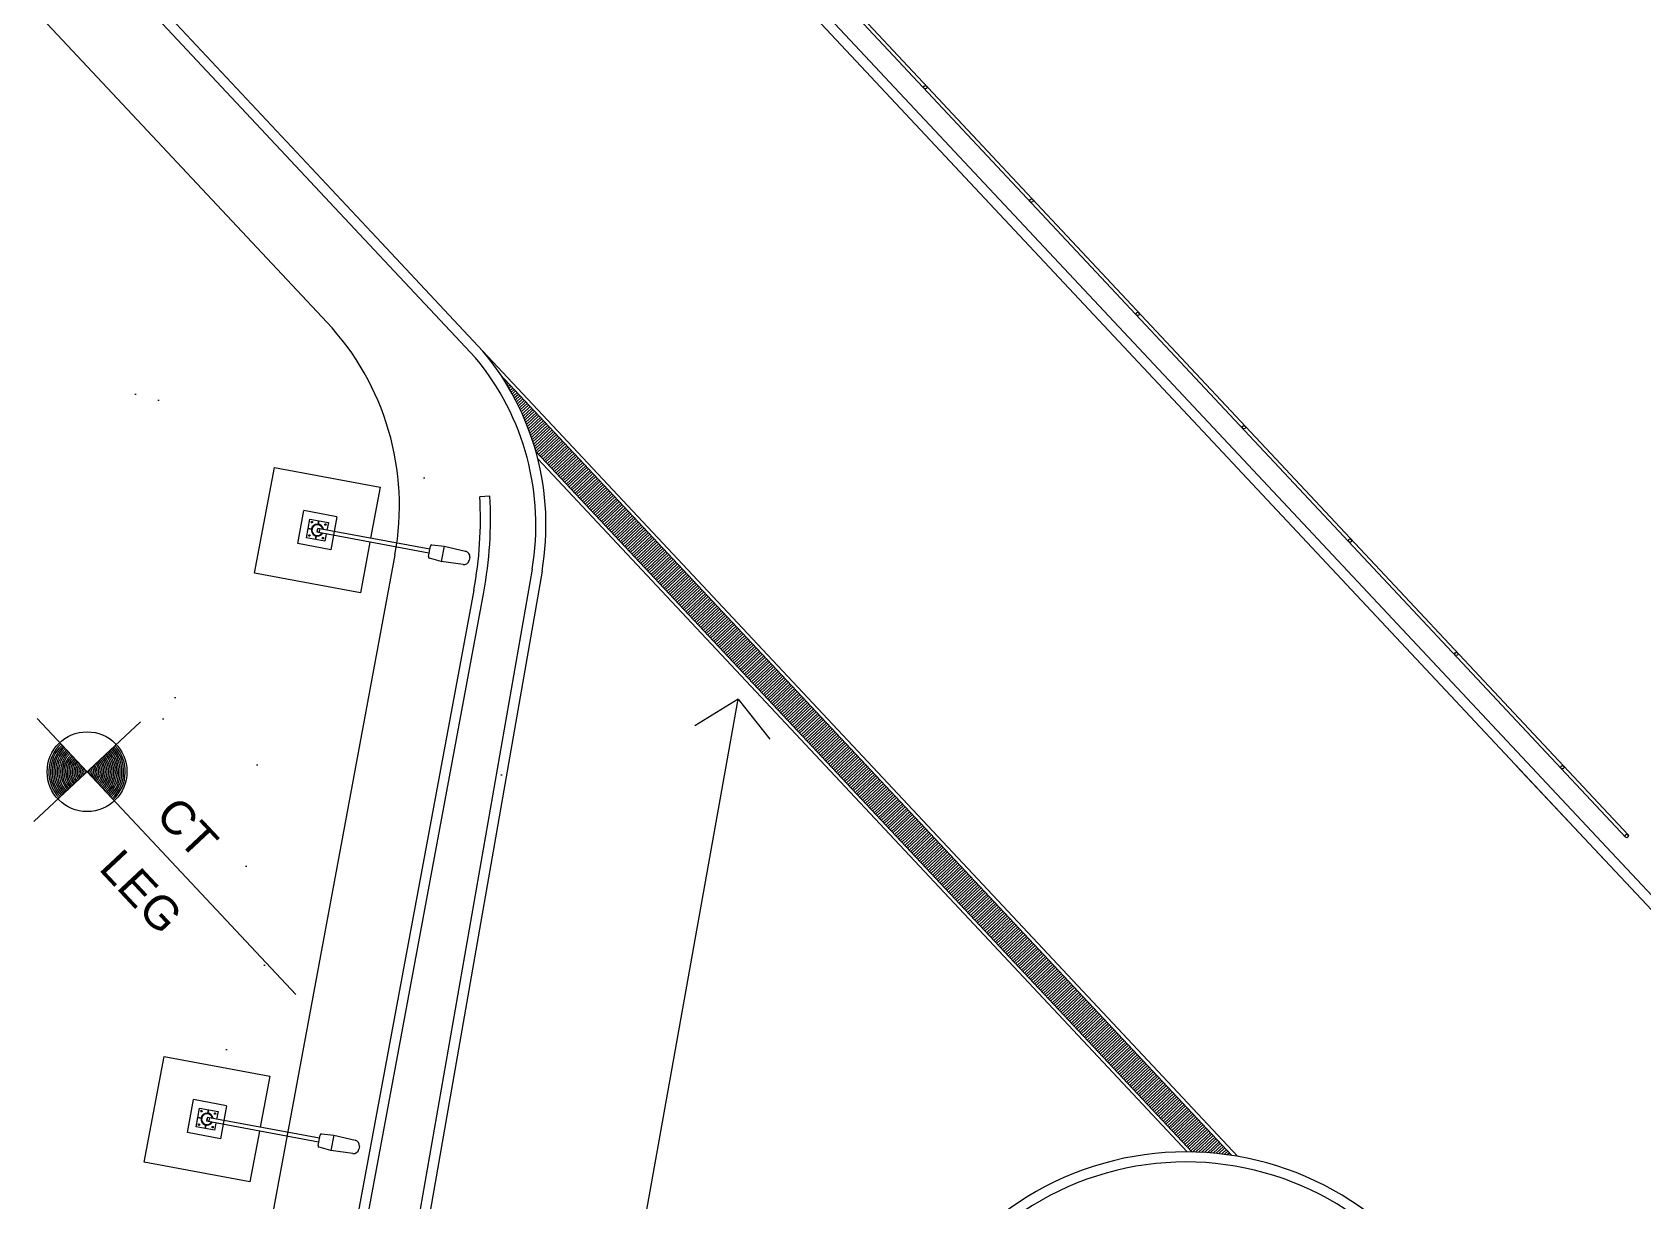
# Model space of a CAD drawing. Header units: metres. Extents: x 399 to 2240, y -1398 to 399.
# Drawn here: x 2008.3 to 2032.25, y -1116.47 to -1099.09 of the extents above; entities that cross this region are included whole.
import ezdxf

# ---------------------------------------------------------------- set-up
doc = ezdxf.new("R2010")
doc.units = ezdxf.units.M
doc.header["$MEASUREMENT"] = 0
doc.layers.add('ARQUITETURA', color=253, linetype='CONTINUOUS')
doc.styles.add('T20', font='arial.ttf', dxfattribs={"width": 1.1, "height": 0.1})

msp = doc.modelspace()

# ---------------------------------------------------------------- hatches: boundary and pattern name
at = {"layer": 'ARQUITETURA'}
h = msp.add_hatch(dxfattribs=at)
h.set_pattern_fill('AR-SAND', color=116, scale=3, angle=-46.87704, style=0)
h.set_pattern_definition([(350.623, (1466.5355, -762.2295), (4.08992, 4.08927), [0, -4.56, 0, -5.1, 0, -4.875]), (320.623, (1466.5355, -762.2295), (9.80883, 1.91215), [0, -2.46, 0, -4.11, 0, -1.575]), (280.623, (1464.013, -759.536), (6.39856, -6.807323), [0, -1.5, 0, -5.4, 0, -7.05]), (270.623, (1464.013, -759.536), (8.08648, -4.78256), [0, -0.75, 0, -3.54, 0, -4.05])])
edge = h.paths.add_edge_path()
edge.add_line((1975.60633, -1066.67387), (1974.63716, -1065.63903))
edge.add_line((1974.63716, -1065.63903), (1982.06412, -1058.68343))
edge.add_line((1982.06412, -1058.68343), (1966.68757, -1042.26489))
edge.add_line((1966.68757, -1042.26489), (1959.10218, -1049.36887))
edge.add_line((1959.10218, -1049.36887), (1960.26444, -1050.60989))
edge.add_line((1960.26444, -1050.60989), (1933.85666, -1075.3417))
edge.add_line((1933.85666, -1075.3417), (1952.76175, -1095.5279))
edge.add_line((1952.76175, -1095.5279), (1956.41119, -1092.11007))
edge.add_line((1956.41119, -1092.11007), (1958.22264, -1094.04427))
edge.add_line((1958.22264, -1094.04427), (1954.5732, -1097.4621))
edge.add_line((1954.5732, -1097.4621), (1972.83299, -1116.95927))
edge.add_arc((1973.24659, -1274.84873), 157.89, 75.3039851, 90.1500894, ccw=False)
edge.add_line((2013.30181, -1122.12404), (2015.59659, -1109.84912))
edge.add_arc((2010.77896, -1108.95446), 4.9, -10.520336, 43.123159)
edge.add_line((2014.3554, -1105.60497), (2002.80154, -1093.26825))
edge.add_line((2002.80154, -1093.26825), (2001.34036, -1094.63669))
edge.add_line((2001.34036, -1094.63669), (1975.36439, -1066.90045))
edge.add_line((1975.36439, -1066.90045), (1975.60633, -1066.67387))
h.paths.add_polyline_path([(2013.16884, -1120.81125), (2011.93985, -1120.58303), (2014.19267, -1107.69193), (2015.48977, -1107.65064)])

# ---------------------------------------------------------------- linework, layer by layer
for p, q in [((2031.99511, -1111.06024), (1964.71794, -1039.2239)), ((2032.0316, -1111.02606), (1964.75652, -1039.19227)), ((2008.97307, -1086.93409, 0), (2031.78679, -1111.28964, 0)), ((2008.86359, -1087.03663, 0), (2031.67732, -1111.39218, 0)), ((2003.64553, -1091.92479, 0), (2013.38434, -1102.3218, 0)), ((2003.75439, -1091.82161, 0), (2013.49381, -1102.21926, 0)), ((2004.54425, -1094.71275, 0), (2012.67943, -1103.39773, 0)), ((2013.49381, -1102.21926), (2015.00242, -1103.82983)), ((2013.38434, -1102.3218, 0), (2014.89296, -1103.93236, 0)), ((2015.00242, -1103.82983, 0), (2026.22249, -1115.80819, 0)), ((2015.25476, -1104.17236, 0), (2026.14162, -1115.79498, 0)), ((2015.26865, -1104.19304), (2015.27157, -1104.1903)), ((2015.28641, -1104.2199), (2015.29327, -1104.21347)), ((2015.30398, -1104.24695), (2015.31498, -1104.23664)), ((2015.32135, -1104.27417), (2015.33668, -1104.25982)), ((2015.33854, -1104.30158), (2015.35839, -1104.28299)), ((2015.35553, -1104.32917), (2015.38009, -1104.30616)), ((2015.37232, -1104.35695), (2015.4018, -1104.32933)), ((2015.38891, -1104.38491), (2015.4235, -1104.35251)), ((2015.40531, -1104.41305), (2015.44521, -1104.37568)), ((2015.42151, -1104.44138), (2015.46691, -1104.39885)), ((2015.4375, -1104.4699), (2015.48862, -1104.42202)), ((2015.4533, -1104.49861), (2015.51032, -1104.44519)), ((2015.46889, -1104.5275), (2015.53203, -1104.46837)), ((2015.48428, -1104.55659), (2015.55373, -1104.49154)), ((2015.49946, -1104.58587), (2015.57544, -1104.51471)), ((2015.51444, -1104.61535), (2015.59714, -1104.53788)), ((2015.52921, -1104.64502), (2015.61885, -1104.56105)), ((2015.54377, -1104.67489), (2015.64055, -1104.58423)), ((2015.55811, -1104.70495), (2015.66226, -1104.6074)), ((2015.57225, -1104.73522), (2015.68396, -1104.63057)), ((2015.58616, -1104.76568), (2015.70567, -1104.65374)), ((2015.59987, -1104.79635), (2015.72738, -1104.67691)), ((2015.61335, -1104.82723), (2015.74908, -1104.70009)), ((2015.62661, -1104.85831), (2015.77079, -1104.72326)), ((2015.63965, -1104.8896), (2015.79249, -1104.74643)), ((2015.65246, -1104.9211), (2015.8142, -1104.7696)), ((2015.66505, -1104.95281), (2015.8359, -1104.79278)), ((2015.67741, -1104.98474), (2015.85761, -1104.81595)), ((2015.68953, -1105.01689), (2015.87931, -1104.83912)), ((2015.70142, -1105.04925), (2015.90102, -1104.86229)), ((2015.71308, -1105.08184), (2015.92272, -1104.88546)), ((2015.72449, -1105.11465), (2015.94443, -1104.90864)), ((2015.73566, -1105.14769), (2015.96613, -1104.93181)), ((2015.74659, -1105.18095), (2015.98784, -1104.95498)), ((2015.75727, -1105.21445), (2016.00954, -1104.97815)), ((2015.7677, -1105.24819), (2016.03125, -1105.00132)), ((2015.77787, -1105.28216), (2016.05295, -1105.0245)), ((2015.78779, -1105.31638), (2016.07466, -1105.04767)), ((2015.80443, -1105.34429), (2016.09636, -1105.07084)), ((2015.82614, -1105.36746), (2016.11807, -1105.09401)), ((2015.84784, -1105.39063), (2016.13977, -1105.11718)), ((2015.86955, -1105.41381), (2016.16148, -1105.14036)), ((2025.54529, -1115.74346, 0), (2015.79189, -1105.3309, 0)), ((2015.89125, -1105.43698), (2016.18318, -1105.16353)), ((2015.91296, -1105.46015), (2016.20489, -1105.1867)), ((2015.93466, -1105.48332), (2016.22659, -1105.20987)), ((2015.95637, -1105.5065), (2016.2483, -1105.23305)), ((2015.97807, -1105.52967), (2016.27001, -1105.25622)), ((2015.99978, -1105.55284), (2016.29171, -1105.27939)), ((2016.02149, -1105.57601), (2016.31342, -1105.30256)), ((2016.04319, -1105.59918), (2016.33512, -1105.32573)), ((2016.0649, -1105.62236), (2016.35683, -1105.34891)), ((2016.0866, -1105.64553), (2016.37853, -1105.37208)), ((2025.476, -1115.74263, 0), (2015.81916, -1105.43315, 0)), ((2016.10831, -1105.6687), (2016.40024, -1105.39525)), ((2016.13001, -1105.69187), (2016.42194, -1105.41842)), ((2016.15172, -1105.71504), (2016.44365, -1105.44159)), ((2016.17342, -1105.73822), (2016.46535, -1105.46477)), ((2016.19513, -1105.76139), (2016.48706, -1105.48794)), ((2016.21683, -1105.78456), (2016.50876, -1105.51111)), ((2016.23854, -1105.80773), (2016.53047, -1105.53428)), ((2016.26024, -1105.8309), (2016.55217, -1105.55745)), ((2016.28195, -1105.85408), (2016.57388, -1105.58063)), ((2016.30365, -1105.87725), (2016.59558, -1105.6038)), ((2016.32536, -1105.90042), (2016.61729, -1105.62697)), ((2016.34706, -1105.92359), (2016.63899, -1105.65014)), ((2016.36877, -1105.94677), (2016.6607, -1105.67332)), ((2016.39047, -1105.96994), (2016.6824, -1105.69649)), ((2016.41218, -1105.99311), (2016.70411, -1105.71966)), ((2016.43388, -1106.01628), (2016.72581, -1105.74283)), ((2016.45559, -1106.03945), (2016.74752, -1105.766)), ((2016.47729, -1106.06263), (2016.76923, -1105.78918)), ((2016.499, -1106.0858), (2016.79093, -1105.81235)), ((2016.5207, -1106.10897), (2016.81264, -1105.83552)), ((2016.54241, -1106.13214), (2016.83434, -1105.85869)), ((2015.10568, -1105.98983, 0), (2014.95581, -1105.99634, 0)), ((2016.56412, -1106.15531), (2016.85605, -1105.88186)), ((2016.58582, -1106.17849), (2016.87775, -1105.90504)), ((2016.60753, -1106.20166), (2016.89946, -1105.92821)), ((2016.62923, -1106.22483), (2016.92116, -1105.95138)), ((2016.65094, -1106.248), (2016.94287, -1105.97455)), ((2016.67264, -1106.27117), (2016.96457, -1105.99772)), ((2016.69435, -1106.29435), (2016.98628, -1106.0209)), ((2016.71605, -1106.31752), (2017.00798, -1106.04407)), ((2016.73776, -1106.34069), (2017.02969, -1106.06724)), ((2016.75946, -1106.36386), (2017.05139, -1106.09041)), ((2016.78117, -1106.38704), (2017.0731, -1106.11359)), ((2016.80287, -1106.41021), (2017.0948, -1106.13676)), ((2016.82458, -1106.43338), (2017.11651, -1106.15993)), ((2016.84628, -1106.45655), (2017.13821, -1106.1831)), ((2016.86799, -1106.47972), (2017.15992, -1106.20627)), ((2016.88969, -1106.5029), (2017.18162, -1106.22945)), ((2016.9114, -1106.52607), (2017.20333, -1106.25262)), ((2016.9331, -1106.54924), (2017.22503, -1106.27579)), ((2016.95481, -1106.57241), (2017.24674, -1106.29896)), ((2016.97651, -1106.59558), (2017.26844, -1106.32213)), ((2016.99822, -1106.61876), (2017.29015, -1106.34531)), ((2017.01992, -1106.64193), (2017.31186, -1106.36848)), ((2017.04163, -1106.6651), (2017.33356, -1106.39165)), ((2017.06334, -1106.68827), (2017.35527, -1106.41482)), ((2017.08504, -1106.71144), (2017.37697, -1106.43799)), ((2017.10675, -1106.73462), (2017.39868, -1106.46117)), ((2017.12845, -1106.75779), (2017.42038, -1106.48434)), ((2017.15016, -1106.78096), (2017.44209, -1106.50751)), ((2017.17186, -1106.80413), (2017.46379, -1106.53068)), ((2017.19357, -1106.82731), (2017.4855, -1106.55386)), ((2017.21527, -1106.85048), (2017.5072, -1106.57703)), ((2017.23698, -1106.87365), (2017.52891, -1106.6002)), ((2017.25868, -1106.89682), (2017.55061, -1106.62337)), ((2017.28039, -1106.91999), (2017.57232, -1106.64654)), ((2017.30209, -1106.94317), (2017.59402, -1106.66972)), ((2017.3238, -1106.96634), (2017.61573, -1106.69289)), ((2017.3455, -1106.98951), (2017.63743, -1106.71606)), ((2017.36721, -1107.01268), (2017.65914, -1106.73923)), ((2017.38891, -1107.03585), (2017.68084, -1106.7624)), ((2017.41062, -1107.05903), (2017.70255, -1106.78558)), ((2017.43232, -1107.0822), (2017.72425, -1106.80875)), ((2013.69297, -1106.86201, 0), (2010.86203, -1122.11847, 0)), ((2017.45403, -1107.10537), (2017.74596, -1106.83192)), ((2017.47573, -1107.12854), (2017.76766, -1106.85509)), ((2017.49744, -1107.15171), (2017.78937, -1106.87826)), ((2017.51914, -1107.17489), (2017.81108, -1106.90144)), ((2017.54085, -1107.19806), (2017.83278, -1106.92461)), ((2017.56255, -1107.22123), (2017.85449, -1106.94778)), ((2017.58426, -1107.2444), (2017.87619, -1106.97095)), ((2017.60597, -1107.26758), (2017.8979, -1106.99413)), ((2017.62767, -1107.29075), (2017.9196, -1107.0173)), ((2017.64938, -1107.31392), (2017.94131, -1107.04047)), ((2015.73338, -1107.07559, 0), (2008.78728, -1146.81337, 0)), ((2015.88117, -1107.10129), (2008.9343, -1146.84091)), ((2017.67108, -1107.33709), (2017.96301, -1107.06364)), ((2017.69279, -1107.36026), (2017.98472, -1107.08681)), ((2017.71449, -1107.38344), (2018.00642, -1107.10999)), ((2017.7362, -1107.40661), (2018.02813, -1107.13316)), ((2017.7579, -1107.42978), (2018.04983, -1107.15633)), ((2017.77961, -1107.45295), (2018.07154, -1107.1795)), ((2017.80131, -1107.47612), (2018.09324, -1107.20267)), ((2017.82302, -1107.4993), (2018.11495, -1107.22585)), ((2017.84472, -1107.52247), (2018.13665, -1107.24902)), ((2017.86643, -1107.54564), (2018.15836, -1107.27219)), ((2017.88813, -1107.56881), (2018.18006, -1107.29536)), ((2014.86659, -1107.38863, 0), (2011.72872, -1124.29404, 0)), ((2011.8762, -1124.32141, 0), (2015.01407, -1107.416, 0)), ((2017.90984, -1107.59198), (2018.20177, -1107.31853)), ((2017.93154, -1107.61516), (2018.22347, -1107.34171)), ((2017.95325, -1107.63833), (2018.24518, -1107.36488)), ((2017.97495, -1107.6615), (2018.26688, -1107.38805)), ((2017.99666, -1107.68467), (2018.28859, -1107.41122)), ((2018.01836, -1107.70785), (2018.31029, -1107.4344)), ((2018.04007, -1107.73102), (2018.332, -1107.45757)), ((2018.06177, -1107.75419), (2018.35371, -1107.48074)), ((2018.08348, -1107.77736), (2018.37541, -1107.50391)), ((2018.10519, -1107.80053), (2018.39712, -1107.52708)), ((2018.12689, -1107.82371), (2018.41882, -1107.55026)), ((2018.1486, -1107.84688), (2018.44053, -1107.57343)), ((2018.1703, -1107.87005), (2018.46223, -1107.5966)), ((2018.19201, -1107.89322), (2018.48394, -1107.61977)), ((2018.21371, -1107.91639), (2018.50564, -1107.64294)), ((2018.23542, -1107.93957), (2018.52735, -1107.66612)), ((2018.25712, -1107.96274), (2018.54905, -1107.68929)), ((2018.27883, -1107.98591), (2018.57076, -1107.71246)), ((2018.30053, -1108.00908), (2018.59246, -1107.73563)), ((2018.32224, -1108.03225), (2018.61417, -1107.7588)), ((2018.34394, -1108.05543), (2018.63587, -1107.78198)), ((2018.36565, -1108.0786), (2018.65758, -1107.80515)), ((2018.38735, -1108.10177), (2018.67928, -1107.82832)), ((2018.40906, -1108.12494), (2018.70099, -1107.85149)), ((2018.43076, -1108.14812), (2018.72269, -1107.87467)), ((2018.45247, -1108.17129), (2018.7444, -1107.89784)), ((2018.47417, -1108.19446), (2018.7661, -1107.92101)), ((2018.49588, -1108.21763), (2018.78781, -1107.94418)), ((2018.51758, -1108.2408), (2018.80951, -1107.96735)), ((2018.53929, -1108.26398), (2018.83122, -1107.99053)), ((2018.56099, -1108.28715), (2018.85293, -1108.0137)), ((2018.5827, -1108.31032), (2018.87463, -1108.03687)), ((2018.6044, -1108.33349), (2018.89634, -1108.06004)), ((2018.62611, -1108.35666), (2018.91804, -1108.08321)), ((2018.64782, -1108.37984), (2018.93975, -1108.10639)), ((2018.66952, -1108.40301), (2018.96145, -1108.12956)), ((2018.69123, -1108.42618), (2018.98316, -1108.15273)), ((2018.71293, -1108.44935), (2019.00486, -1108.1759)), ((2018.73464, -1108.47252), (2019.02657, -1108.19907)), ((2018.75634, -1108.4957), (2019.04827, -1108.22225)), ((2018.77805, -1108.51887), (2019.06998, -1108.24542)), ((2018.79975, -1108.54204), (2019.09168, -1108.26859)), ((2018.82146, -1108.56521), (2019.11339, -1108.29176)), ((2018.84316, -1108.58839), (2019.13509, -1108.31494)), ((2018.86487, -1108.61156), (2019.1568, -1108.33811)), ((2018.88657, -1108.63473), (2019.1785, -1108.36128)), ((2018.90828, -1108.6579), (2019.20021, -1108.38445)), ((2018.92998, -1108.68107), (2019.22191, -1108.40762)), ((2018.95169, -1108.70425), (2019.24362, -1108.4308)), ((2018.97339, -1108.72742), (2019.26532, -1108.45397)), ((2018.9951, -1108.75059), (2019.28703, -1108.47714)), ((2019.0168, -1108.77376), (2019.30873, -1108.50031)), ((2019.03851, -1108.79693), (2019.33044, -1108.52348)), ((2019.06021, -1108.82011), (2019.35214, -1108.54666)), ((2019.08192, -1108.84328), (2019.37385, -1108.56983)), ((2019.10362, -1108.86645), (2019.39556, -1108.593)), ((2019.12533, -1108.88962), (2019.41726, -1108.61617)), ((2019.14704, -1108.91279), (2019.43897, -1108.63934)), ((2019.16874, -1108.93597), (2019.46067, -1108.66252)), ((2019.19045, -1108.95914), (2019.48238, -1108.68569)), ((2019.21215, -1108.98231), (2019.50408, -1108.70886)), ((2019.23386, -1109.00548), (2019.52579, -1108.73203)), ((2019.25556, -1109.02866), (2019.54749, -1108.75521)), ((2019.27727, -1109.05183), (2019.5692, -1108.77838)), ((2019.29897, -1109.075), (2019.5909, -1108.80155)), ((2019.32068, -1109.09817), (2019.61261, -1108.82472)), ((2019.34238, -1109.12134), (2019.63431, -1108.84789)), ((2019.36409, -1109.14452), (2019.65602, -1108.87107)), ((2019.38579, -1109.16769), (2019.67772, -1108.89424)), ((2019.4075, -1109.19086), (2019.69943, -1108.91741)), ((2019.4292, -1109.21403), (2019.72113, -1108.94058)), ((2019.45091, -1109.2372), (2019.74284, -1108.96375)), ((2014.99255, -1130.31236, 0), (2018.798, -1109.0077, 0)), ((2018.798, -1109.0077, 0), (2018.15168, -1109.4058, 0)), ((2018.798, -1109.0077, 0), (2019.26653, -1109.60493, 0)), ((2019.47261, -1109.26038), (2019.76454, -1108.98693)), ((2019.49432, -1109.28355), (2019.78625, -1109.0101)), ((2019.51602, -1109.30672), (2019.80795, -1109.03327)), ((2019.53773, -1109.32989), (2019.82966, -1109.05644)), ((2019.55943, -1109.35306), (2019.85136, -1109.07961)), ((2019.58114, -1109.37624), (2019.87307, -1109.10279)), ((2019.60284, -1109.39941), (2019.89478, -1109.12596)), ((2019.62455, -1109.42258), (2019.91648, -1109.14913)), ((2019.64625, -1109.44575), (2019.93819, -1109.1723)), ((2019.66796, -1109.46893), (2019.95989, -1109.19548)), ((2009.90823, -1109.34409), (2008.32173, -1110.82942)), ((2008.37231, -1109.2935), (2012.21758, -1113.40069)), ((2019.68967, -1109.4921), (2019.9816, -1109.21865)), ((2019.71137, -1109.51527), (2020.0033, -1109.24182)), ((2019.73308, -1109.53844), (2020.02501, -1109.26499)), ((2019.75478, -1109.56161), (2020.04671, -1109.28816)), ((2019.77649, -1109.58479), (2020.06842, -1109.31134)), ((2019.79819, -1109.60796), (2020.09012, -1109.33451)), ((2019.8199, -1109.63113), (2020.11183, -1109.35768)), ((2019.8416, -1109.6543), (2020.13353, -1109.38085)), ((2019.86331, -1109.67747), (2020.15524, -1109.40402)), ((2019.88501, -1109.70065), (2020.17694, -1109.4272)), ((2019.90672, -1109.72382), (2020.19865, -1109.45037)), ((2019.92842, -1109.74699), (2020.22035, -1109.47354)), ((2019.95013, -1109.77016), (2020.24206, -1109.49671)), ((2019.97183, -1109.79333), (2020.26376, -1109.51988)), ((2019.99354, -1109.81651), (2020.28547, -1109.54306)), ((2020.01524, -1109.83968), (2020.30717, -1109.56623)), ((2020.03695, -1109.86285), (2020.32888, -1109.5894)), ((2020.05865, -1109.88602), (2020.35058, -1109.61257)), ((2020.08036, -1109.9092), (2020.37229, -1109.63575)), ((2020.10206, -1109.93237), (2020.39399, -1109.65892)), ((2020.12377, -1109.95554), (2020.4157, -1109.68209)), ((2020.14547, -1109.97871), (2020.43741, -1109.70526)), ((2020.16718, -1110.00188), (2020.45911, -1109.72843)), ((2020.18889, -1110.02506), (2020.48082, -1109.75161)), ((2020.21059, -1110.04823), (2020.50252, -1109.77478)), ((2020.2323, -1110.0714), (2020.52423, -1109.79795)), ((2020.254, -1110.09457), (2020.54593, -1109.82112)), ((2020.27571, -1110.11774), (2020.56764, -1109.84429)), ((2020.29741, -1110.14092), (2020.58934, -1109.86747)), ((2020.31912, -1110.16409), (2020.61105, -1109.89064)), ((2020.34082, -1110.18726), (2020.63275, -1109.91381)), ((2020.36253, -1110.21043), (2020.65446, -1109.93698)), ((2020.38423, -1110.2336), (2020.67616, -1109.96015)), ((2020.40594, -1110.25678), (2020.69787, -1109.98333)), ((2020.42764, -1110.27995), (2020.71957, -1110.0065)), ((2020.44935, -1110.30312), (2020.74128, -1110.02967)), ((2020.47105, -1110.32629), (2020.76298, -1110.05284)), ((2020.49276, -1110.34947), (2020.78469, -1110.07602)), ((2020.51446, -1110.37264), (2020.80639, -1110.09919)), ((2020.53617, -1110.39581), (2020.8281, -1110.12236)), ((2020.55787, -1110.41898), (2020.8498, -1110.14553)), ((2020.57958, -1110.44215), (2020.87151, -1110.1687)), ((2030.37487, -1110.00307, 0), (2051.05129, -1132.0782, 0)), ((2020.60128, -1110.46533), (2020.89321, -1110.19188)), ((2020.62299, -1110.4885), (2020.91492, -1110.21505)), ((2020.64469, -1110.51167), (2020.93663, -1110.23822)), ((2020.6664, -1110.53484), (2020.95833, -1110.26139)), ((2020.6881, -1110.55801), (2020.98004, -1110.28456)), ((2020.70981, -1110.58119), (2021.00174, -1110.30774)), ((2020.73152, -1110.60436), (2021.02345, -1110.33091)), ((2020.75322, -1110.62753), (2021.04515, -1110.35408)), ((2020.77493, -1110.6507), (2021.06686, -1110.37725)), ((2020.79663, -1110.67387), (2021.08856, -1110.40042)), ((2020.81834, -1110.69705), (2021.11027, -1110.4236)), ((2020.84004, -1110.72022), (2021.13197, -1110.44677)), ((2020.86175, -1110.74339), (2021.15368, -1110.46994)), ((2020.88345, -1110.76656), (2021.17538, -1110.49311)), ((2020.90516, -1110.78974), (2021.19709, -1110.51629)), ((2020.92686, -1110.81291), (2021.21879, -1110.53946)), ((2020.94857, -1110.83608), (2021.2405, -1110.56263)), ((2020.97027, -1110.85925), (2021.2622, -1110.5858)), ((2020.99198, -1110.88242), (2021.28391, -1110.60897)), ((2021.01368, -1110.9056), (2021.30561, -1110.63215)), ((2021.03539, -1110.92877), (2021.32732, -1110.65532)), ((2021.05709, -1110.95194), (2021.34902, -1110.67849)), ((2021.0788, -1110.97511), (2021.37073, -1110.70166)), ((2021.1005, -1110.99828), (2021.39243, -1110.72483)), ((2021.12221, -1111.02146), (2021.41414, -1110.74801)), ((2021.14391, -1111.04463), (2021.43585, -1110.77118)), ((2021.16562, -1111.0678), (2021.45755, -1110.79435)), ((2021.18732, -1111.09097), (2021.47926, -1110.81752)), ((2021.20903, -1111.11414), (2021.50096, -1110.84069)), ((2021.23074, -1111.13732), (2021.52267, -1110.86387)), ((2021.25244, -1111.16049), (2021.54437, -1110.88704)), ((2021.27415, -1111.18366), (2021.56608, -1110.91021)), ((2021.29585, -1111.20683), (2021.58778, -1110.93338)), ((2021.31756, -1111.23001), (2021.60949, -1110.95656)), ((2021.33926, -1111.25318), (2021.63119, -1110.97973)), ((2021.36097, -1111.27635), (2021.6529, -1111.0029)), ((2021.38267, -1111.29952), (2021.6746, -1111.02607)), ((2021.40438, -1111.32269), (2021.69631, -1111.04924)), ((2021.42608, -1111.34587), (2021.71801, -1111.07242)), ((2021.44779, -1111.36904), (2021.73972, -1111.09559)), ((2021.46949, -1111.39221), (2021.76142, -1111.11876)), ((2021.4912, -1111.41538), (2021.78313, -1111.14193)), ((2021.5129, -1111.43855), (2021.80483, -1111.1651)), ((2021.53461, -1111.46173), (2021.82654, -1111.18828)), ((2021.55631, -1111.4849), (2021.84824, -1111.21145)), ((2021.57802, -1111.50807), (2021.86995, -1111.23462)), ((2021.59972, -1111.53124), (2021.89165, -1111.25779)), ((2021.62143, -1111.55441), (2021.91336, -1111.28096)), ((2021.64313, -1111.57759), (2021.93506, -1111.30414)), ((2021.66484, -1111.60076), (2021.95677, -1111.32731)), ((2021.68654, -1111.62393), (2021.97848, -1111.35048)), ((2051.16075, -1131.97567, 0), (2031.78661, -1111.28969, 0)), ((2021.70825, -1111.6471), (2022.00018, -1111.37365)), ((2021.72996, -1111.67028), (2022.02189, -1111.39683)), ((2021.75166, -1111.69345), (2022.04359, -1111.42)), ((2021.77337, -1111.71662), (2022.0653, -1111.44317)), ((2021.79507, -1111.73979), (2022.087, -1111.46634)), ((2021.81678, -1111.76296), (2022.10871, -1111.48951)), ((2021.83848, -1111.78614), (2022.13041, -1111.51269)), ((2021.86019, -1111.80931), (2022.15212, -1111.53586)), ((2021.88189, -1111.83248), (2022.17382, -1111.55903)), ((2021.9036, -1111.85565), (2022.19553, -1111.5822)), ((2021.9253, -1111.87882), (2022.21723, -1111.60537)), ((2021.94701, -1111.902), (2022.23894, -1111.62855)), ((2021.96871, -1111.92517), (2022.26064, -1111.65172)), ((2021.99042, -1111.94834), (2022.28235, -1111.67489)), ((2022.01212, -1111.97151), (2022.30405, -1111.69806)), ((2022.03383, -1111.99468), (2022.32576, -1111.72123)), ((2022.05553, -1112.01786), (2022.34746, -1111.74441)), ((2022.07724, -1112.04103), (2022.36917, -1111.76758)), ((2022.09894, -1112.0642), (2022.39087, -1111.79075)), ((2022.12065, -1112.08737), (2022.41258, -1111.81392)), ((2022.14235, -1112.11055), (2022.43428, -1111.8371)), ((2022.16406, -1112.13372), (2022.45599, -1111.86027)), ((2022.18576, -1112.15689), (2022.4777, -1111.88344)), ((2022.20747, -1112.18006), (2022.4994, -1111.90661)), ((2022.22917, -1112.20323), (2022.52111, -1111.92978)), ((2022.25088, -1112.22641), (2022.54281, -1111.95296)), ((2022.27259, -1112.24958), (2022.56452, -1111.97613)), ((2022.29429, -1112.27275), (2022.58622, -1111.9993)), ((2022.316, -1112.29592), (2022.60793, -1112.02247)), ((2022.3377, -1112.31909), (2022.62963, -1112.04564)), ((2022.35941, -1112.34227), (2022.65134, -1112.06882)), ((2022.38111, -1112.36544), (2022.67304, -1112.09199)), ((2022.40282, -1112.38861), (2022.69475, -1112.11516)), ((2022.42452, -1112.41178), (2022.71645, -1112.13833)), ((2022.44623, -1112.43495), (2022.73816, -1112.1615)), ((2022.46793, -1112.45813), (2022.75986, -1112.18468)), ((2022.48964, -1112.4813), (2022.78157, -1112.20785)), ((2022.51134, -1112.50447), (2022.80327, -1112.23102)), ((2022.53305, -1112.52764), (2022.82498, -1112.25419)), ((2022.55475, -1112.55081), (2022.84668, -1112.27737)), ((2022.57646, -1112.57399), (2022.86839, -1112.30054)), ((2022.59816, -1112.59716), (2022.89009, -1112.32371)), ((2022.61987, -1112.62033), (2022.9118, -1112.34688)), ((2022.64157, -1112.6435), (2022.9335, -1112.37005)), ((2022.66328, -1112.66668), (2022.95521, -1112.39323)), ((2022.68498, -1112.68985), (2022.97691, -1112.4164)), ((2022.70669, -1112.71302), (2022.99862, -1112.43957)), ((2022.72839, -1112.73619), (2023.02033, -1112.46274)), ((2022.7501, -1112.75936), (2023.04203, -1112.48591)), ((2022.77181, -1112.78254), (2023.06374, -1112.50909)), ((2022.79351, -1112.80571), (2023.08544, -1112.53226)), ((2022.81522, -1112.82888), (2023.10715, -1112.55543)), ((2022.83692, -1112.85205), (2023.12885, -1112.5786)), ((2022.85863, -1112.87522), (2023.15056, -1112.60177)), ((2022.88033, -1112.8984), (2023.17226, -1112.62495)), ((2022.90204, -1112.92157), (2023.19397, -1112.64812)), ((2022.92374, -1112.94474), (2023.21567, -1112.67129)), ((2022.94545, -1112.96791), (2023.23738, -1112.69446)), ((2022.96715, -1112.99108), (2023.25908, -1112.71764)), ((2022.98886, -1113.01426), (2023.28079, -1112.74081)), ((2023.01056, -1113.03743), (2023.30249, -1112.76398)), ((2023.03227, -1113.0606), (2023.3242, -1112.78715)), ((2023.05397, -1113.08377), (2023.3459, -1112.81032)), ((2023.07568, -1113.10695), (2023.36761, -1112.8335)), ((2023.09738, -1113.13012), (2023.38931, -1112.85667)), ((2023.11909, -1113.15329), (2023.41102, -1112.87984)), ((2023.14079, -1113.17646), (2023.43272, -1112.90301)), ((2023.1625, -1113.19963), (2023.45443, -1112.92618)), ((2023.1842, -1113.22281), (2023.47613, -1112.94936)), ((2023.20591, -1113.24598), (2023.49784, -1112.97253)), ((2023.22761, -1113.26915), (2023.51955, -1112.9957)), ((2023.24932, -1113.29232), (2023.54125, -1113.01887)), ((2023.27102, -1113.31549), (2023.56296, -1113.04204)), ((2023.29273, -1113.33867), (2023.58466, -1113.06522)), ((2023.31444, -1113.36184), (2023.60637, -1113.08839)), ((2023.33614, -1113.38501), (2023.62807, -1113.11156)), ((2023.35785, -1113.40818), (2023.64978, -1113.13473)), ((2023.37955, -1113.43135), (2023.67148, -1113.15791)), ((2023.40126, -1113.45453), (2023.69319, -1113.18108)), ((2023.42296, -1113.4777), (2023.71489, -1113.20425)), ((2023.44467, -1113.50087), (2023.7366, -1113.22742)), ((2023.46637, -1113.52404), (2023.7583, -1113.25059)), ((2023.48808, -1113.54722), (2023.78001, -1113.27377)), ((2023.50978, -1113.57039), (2023.80171, -1113.29694)), ((2023.53149, -1113.59356), (2023.82342, -1113.32011)), ((2023.55319, -1113.61673), (2023.84512, -1113.34328)), ((2023.5749, -1113.6399), (2023.86683, -1113.36645)), ((2023.5966, -1113.66308), (2023.88853, -1113.38963)), ((2023.61831, -1113.68625), (2023.91024, -1113.4128)), ((2023.64001, -1113.70942), (2023.93194, -1113.43597)), ((2023.66172, -1113.73259), (2023.95365, -1113.45914)), ((2023.68342, -1113.75576), (2023.97535, -1113.48231)), ((2023.70513, -1113.77894), (2023.99706, -1113.50549)), ((2023.72683, -1113.80211), (2024.01876, -1113.52866)), ((2023.74854, -1113.82528), (2024.04047, -1113.55183)), ((2023.77024, -1113.84845), (2024.06218, -1113.575)), ((2023.79195, -1113.87162), (2024.08388, -1113.59817)), ((2023.81366, -1113.8948), (2024.10559, -1113.62135)), ((2023.83536, -1113.91797), (2024.12729, -1113.64452)), ((2023.85707, -1113.94114), (2024.149, -1113.66769)), ((2023.87877, -1113.96431), (2024.1707, -1113.69086)), ((2023.90048, -1113.98749), (2024.19241, -1113.71404)), ((2023.92218, -1114.01066), (2024.21411, -1113.73721)), ((2023.94389, -1114.03383), (2024.23582, -1113.76038)), ((2023.96559, -1114.057), (2024.25752, -1113.78355)), ((2023.9873, -1114.08017), (2024.27923, -1113.80672)), ((2024.009, -1114.10335), (2024.30093, -1113.8299)), ((2024.03071, -1114.12652), (2024.32264, -1113.85307)), ((2024.05241, -1114.14969), (2024.34434, -1113.87624)), ((2024.07412, -1114.17286), (2024.36605, -1113.89941)), ((2024.09582, -1114.19603), (2024.38775, -1113.92258)), ((2024.11753, -1114.21921), (2024.40946, -1113.94576)), ((2024.13923, -1114.24238), (2024.43116, -1113.96893)), ((2024.16094, -1114.26555), (2024.45287, -1113.9921)), ((2024.18264, -1114.28872), (2024.47457, -1114.01527)), ((2024.20435, -1114.31189), (2024.49628, -1114.03844)), ((2024.22605, -1114.33507), (2024.51798, -1114.06162)), ((2024.24776, -1114.35824), (2024.53969, -1114.08479)), ((2024.26946, -1114.38141), (2024.5614, -1114.10796)), ((2024.29117, -1114.40458), (2024.5831, -1114.13113)), ((2024.31287, -1114.42776), (2024.60481, -1114.15431)), ((2024.33458, -1114.45093), (2024.62651, -1114.17748)), ((2024.35629, -1114.4741), (2024.64822, -1114.20065)), ((2024.37799, -1114.49727), (2024.66992, -1114.22382)), ((2024.3997, -1114.52044), (2024.69163, -1114.24699)), ((2024.4214, -1114.54362), (2024.71333, -1114.27017)), ((2024.44311, -1114.56679), (2024.73504, -1114.29334)), ((2024.46481, -1114.58996), (2024.75674, -1114.31651)), ((2024.48652, -1114.61313), (2024.77845, -1114.33968)), ((2024.50822, -1114.6363), (2024.80015, -1114.36285)), ((2024.52993, -1114.65948), (2024.82186, -1114.38603)), ((2024.55163, -1114.68265), (2024.84356, -1114.4092)), ((2024.57334, -1114.70582), (2024.86527, -1114.43237)), ((2024.59504, -1114.72899), (2024.88697, -1114.45554)), ((2024.61675, -1114.75216), (2024.90868, -1114.47871)), ((2024.63845, -1114.77534), (2024.93038, -1114.50189)), ((2024.66016, -1114.79851), (2024.95209, -1114.52506)), ((2024.68186, -1114.82168), (2024.97379, -1114.54823)), ((2024.70357, -1114.84485), (2024.9955, -1114.5714)), ((2024.72527, -1114.86803), (2025.0172, -1114.59458)), ((2024.74698, -1114.8912), (2025.03891, -1114.61775)), ((2024.76868, -1114.91437), (2025.06061, -1114.64092)), ((2024.79039, -1114.93754), (2025.08232, -1114.66409)), ((2024.81209, -1114.96071), (2025.10403, -1114.68726)), ((2024.8338, -1114.98389), (2025.12573, -1114.71044)), ((2024.85551, -1115.00706), (2025.14744, -1114.73361)), ((2024.87721, -1115.03023), (2025.16914, -1114.75678)), ((2024.89892, -1115.0534), (2025.19085, -1114.77995)), ((2024.92062, -1115.07657), (2025.21255, -1114.80312)), ((2024.94233, -1115.09975), (2025.23426, -1114.8263)), ((2024.96403, -1115.12292), (2025.25596, -1114.84947)), ((2024.98574, -1115.14609), (2025.27767, -1114.87264)), ((2025.00744, -1115.16926), (2025.29937, -1114.89581)), ((2025.02915, -1115.19243), (2025.32108, -1114.91898)), ((2025.05085, -1115.21561), (2025.34278, -1114.94216)), ((2025.07256, -1115.23878), (2025.36449, -1114.96533)), ((2025.09426, -1115.26195), (2025.38619, -1114.9885)), ((2025.11597, -1115.28512), (2025.4079, -1115.01167)), ((2025.13767, -1115.3083), (2025.4296, -1115.03485)), ((2025.15938, -1115.33147), (2025.45131, -1115.05802)), ((2025.18108, -1115.35464), (2025.47301, -1115.08119)), ((2025.20279, -1115.37781), (2025.49472, -1115.10436)), ((2025.22449, -1115.40098), (2025.51642, -1115.12753)), ((2025.2462, -1115.42416), (2025.53813, -1115.15071)), ((2025.2679, -1115.44733), (2025.55983, -1115.17388)), ((2025.28961, -1115.4705), (2025.58154, -1115.19705)), ((2025.31131, -1115.49367), (2025.60325, -1115.22022)), ((2025.33302, -1115.51684), (2025.62495, -1115.24339)), ((2025.35472, -1115.54002), (2025.64666, -1115.26657)), ((2025.37643, -1115.56319), (2025.66836, -1115.28974)), ((2025.39814, -1115.58636), (2025.69007, -1115.31291)), ((2025.41984, -1115.60953), (2025.71177, -1115.33608)), ((2025.44155, -1115.6327), (2025.73348, -1115.35925)), ((2025.46325, -1115.65588), (2025.75518, -1115.38243)), ((2025.48496, -1115.67905), (2025.77689, -1115.4056)), ((2025.50666, -1115.70222), (2025.79859, -1115.42877)), ((2025.52837, -1115.72539), (2025.8203, -1115.45194)), ((2025.55507, -1115.74388), (2025.842, -1115.47512)), ((2025.59946, -1115.7458), (2025.86371, -1115.49829)), ((2025.64386, -1115.74772), (2025.88541, -1115.52146)), ((2025.68819, -1115.7497), (2025.90712, -1115.54463)), ((2025.73209, -1115.75208), (2025.92882, -1115.5678)), ((2025.776, -1115.75446), (2025.95053, -1115.59098)), ((2025.81972, -1115.757), (2025.97223, -1115.61415)), ((2025.86266, -1115.76029), (2025.99394, -1115.63732)), ((2025.9056, -1115.76357), (2026.01564, -1115.66049)), ((2025.94822, -1115.76715), (2026.03735, -1115.68366)), ((2025.98986, -1115.77165), (2026.05905, -1115.70684)), ((2026.0315, -1115.77615), (2026.08076, -1115.73001)), ((2026.07146, -1115.78222), (2026.10246, -1115.75318)), ((2026.11035, -1115.78929), (2026.12417, -1115.77635))]:
    msp.add_line(p, q, dxfattribs=at)
at = {"layer": 'ARQUITETURA', "extrusion": (-1.23268e-08, -5.63387e-08, 1)}
for p, q in [((2011.60632, -1107.13253, 0), (2011.90083, -1105.55987, 0)), ((2011.90083, -1105.55987, 0), (2013.47349, -1105.85437, 0)), ((2013.47349, -1105.85437, 0), (2013.3313, -1106.61367, 0)), ((2012.24836, -1106.6932, 0), (2012.34039, -1106.20174, 0)), ((2012.83185, -1106.29378, 0), (2012.34039, -1106.20174, 0)), ((2012.37672, -1106.60533, 0), (2012.42826, -1106.33011, 0)), ((2012.42826, -1106.33011, 0), (2012.70348, -1106.38165, 0)), ((2012.83185, -1106.29378, 0), (2012.73981, -1106.78523, 0)), ((2012.40203, -1106.47017), (2012.45102, -1106.47935)), ((2012.40295, -1106.46526), (2012.45194, -1106.47443)), ((2012.42049, -1106.57537, 0), (2012.40574, -1106.57261, 0)), ((2012.42325, -1106.56062, 0), (2012.41773, -1106.59011, 0)), ((2012.43523, -1106.57813, 0), (2012.42049, -1106.57537, 0)), ((2012.47296, -1106.37663, 0), (2012.44348, -1106.37111, 0)), ((2012.45546, -1106.38861, 0), (2012.46098, -1106.35913, 0)), ((2012.54516, -1106.46646, 0), (2012.53412, -1106.52543, 0)), ((2014.20016, -1106.83743, 0), (2012.53412, -1106.52543, 0)), ((2012.53699, -1106.49545), (2012.53791, -1106.49053)), ((2012.53699, -1106.49545), (2012.54282, -1106.49145)), ((2012.53699, -1106.49545), (2012.5419, -1106.49637)), ((2012.53791, -1106.49053), (2012.5419, -1106.49637)), ((2012.53791, -1106.49053), (2012.54282, -1106.49145)), ((2012.5419, -1106.49637), (2012.54282, -1106.49145)), ((2014.2112, -1106.77845, 0), (2012.54516, -1106.46646, 0)), ((2012.55401, -1106.40456, 0), (2012.56322, -1106.35538, 0)), ((2012.55892, -1106.40548, 0), (2012.56813, -1106.3563, 0)), ((2012.57465, -1106.47198, 0), (2012.56361, -1106.53095, 0)), ((2012.64497, -1106.40884, 0), (2012.65972, -1106.4116, 0)), ((2012.67173, -1106.5512, 0), (2012.65194, -1106.65686, 0)), ((2012.66248, -1106.39686, 0), (2012.65696, -1106.42635, 0)), ((2012.65972, -1106.4116, 0), (2012.67446, -1106.41437, 0)), ((2012.70348, -1106.38165, 0), (2012.68277, -1106.49223, 0)), ((2012.73981, -1106.78523, 0), (2012.24836, -1106.6932, 0)), ((2012.65194, -1106.65686, 0), (2012.37672, -1106.60533, 0)), ((2012.51168, -1106.6306, 0), (2012.52089, -1106.58142, 0)), ((2012.51659, -1106.63152, 0), (2012.5258, -1106.58234, 0)), ((2012.63673, -1106.61586, 0), (2012.60724, -1106.61034, 0)), ((2012.62198, -1106.6131, 0), (2012.61922, -1106.62785, 0)), ((2012.62474, -1106.59836, 0), (2012.62198, -1106.6131, 0)), ((2013.32025, -1106.67265), (2013.17898, -1107.42703, 0)), ((2014.19095, -1106.88657, 0), (2014.22041, -1106.7293, 0)), ((2014.24375, -1106.71333, 0), (2014.42343, -1106.73172, 0)), ((2014.42343, -1106.73172, 0), (2014.3811, -1106.95779, 0)), ((2014.42343, -1106.73172, 0), (2014.74462, -1106.80598, 0)), ((2014.3811, -1106.95779, 0), (2014.20693, -1106.90991, 0)), ((2014.70739, -1107.00477, 0), (2014.3811, -1106.95779, 0)), ((2014.80523, -1106.89865, 0), (2014.79742, -1106.94031, 0)), ((2013.17898, -1107.42703, 0), (2011.60632, -1107.13253, 0)), ((2009.9653, -1115.89444, 0), (2010.25981, -1114.32178, 0)), ((2010.25981, -1114.32178, 0), (2011.83247, -1114.61629, 0)), ((2011.83247, -1114.61629, 0), (2011.69028, -1115.37559, 0)), ((2010.60733, -1115.45512, 0), (2010.69937, -1114.96366, 0)), ((2011.19083, -1115.05569, 0), (2010.69937, -1114.96366, 0)), ((2010.7357, -1115.36724), (2010.78724, -1115.09203, 0)), ((2010.78724, -1115.09203, 0), (2011.06246, -1115.14357, 0)), ((2010.8172, -1115.13579, 0), (2010.80245, -1115.13303, 0)), ((2010.81444, -1115.15053, 0), (2010.8172, -1115.13579, 0)), ((2010.8172, -1115.13579, 0), (2010.81996, -1115.12105, 0)), ((2010.8172, -1115.13579, 0), (2010.83194, -1115.13855, 0)), ((2010.91299, -1115.16648, 0), (2010.9222, -1115.1173, 0)), ((2010.9179, -1115.1674, 0), (2010.92711, -1115.11822, 0)), ((2011.00395, -1115.17076, 0), (2011.03344, -1115.17628, 0)), ((2011.02146, -1115.15878, 0), (2011.01593, -1115.18827, 0)), ((2011.06246, -1115.14357, 0), (2011.04175, -1115.25414, 0)), ((2011.19083, -1115.05569, 0), (2011.09879, -1115.54715, 0)), ((2011.01092, -1115.41878), (2010.7357, -1115.36724)), ((2010.76101, -1115.23209, 0), (2010.81, -1115.24127, 0)), ((2010.76193, -1115.22718, 0), (2010.81092, -1115.23635, 0)), ((2010.79421, -1115.34005, 0), (2010.76472, -1115.33453, 0)), ((2010.78223, -1115.32254, 0), (2010.7767, -1115.35203)), ((2010.87066, -1115.39252), (2010.87987, -1115.34334, 0)), ((2010.87557, -1115.39344), (2010.88478, -1115.34426, 0)), ((2010.90414, -1115.22837, 0), (2010.8931, -1115.28735, 0)), ((2012.55914, -1115.59934, 0), (2010.8931, -1115.28735, 0)), ((2010.89597, -1115.25736, 0), (2010.89689, -1115.25245, 0)), ((2010.89597, -1115.25736, 0), (2010.9018, -1115.25337, 0)), ((2010.89597, -1115.25736, 0), (2010.90088, -1115.25829, 0)), ((2010.89689, -1115.25245, 0), (2010.9018, -1115.25337, 0)), ((2010.89689, -1115.25245, 0), (2010.90088, -1115.25829, 0)), ((2010.90088, -1115.25829, 0), (2010.9018, -1115.25337, 0)), ((2012.57018, -1115.54037, 0), (2010.90414, -1115.22837, 0)), ((2010.93363, -1115.2339, 0), (2010.92259, -1115.29287, 0)), ((2010.99571, -1115.37778, 0), (2010.96622, -1115.37226, 0)), ((2010.98372, -1115.36028, 0), (2010.9782, -1115.38976, 0)), ((2011.03071, -1115.31312, 0), (2011.01092, -1115.41878)), ((2011.67923, -1115.43457, 0), (2011.53796, -1116.18895, 0)), ((2011.09879, -1115.54715, 0), (2010.60733, -1115.45512, 0)), ((2012.54993, -1115.64849, 0), (2012.57938, -1115.49122, 0)), ((2012.74007, -1115.7197, 0), (2012.56591, -1115.67183, 0)), ((2012.60272, -1115.47525, 0), (2012.78241, -1115.49363, 0)), ((2012.78241, -1115.49363, 0), (2012.74007, -1115.7197, 0)), ((2012.78241, -1115.49363, 0), (2013.10359, -1115.5679, 0)), ((2013.1642, -1115.66057, 0), (2013.1564, -1115.70223, 0)), ((2011.53796, -1116.18895, 0), (2009.9653, -1115.89444, 0)), ((2013.06637, -1115.76669, 0), (2012.74007, -1115.7197, 0))]:
    msp.add_line(p, q, dxfattribs=at)
at = {"layer": 'ARQUITETURA'}
for centre, radius in [((2021.58156, -1099.90434), 0.025), ((2023.1606, -1101.59038), 0.025), ((2024.73964, -1103.27642), 0.025), ((2026.31868, -1104.96246), 0.025), ((2027.89772, -1106.6485), 0.025), ((2029.47675, -1108.33455), 0.025), ((2009.11498, -1110.08675), 0.59345), ((2031.05579, -1110.02059), 0.025), ((2032.01335, -1111.04315), 0.025)]:
    msp.add_circle(centre, radius, dxfattribs=at)
at = {"layer": 'ARQUITETURA', "extrusion": (-1.23268e-08, -5.63387e-08, 1)}
for centre in [(2012.42049, -1106.57537, 0.00004), (2012.45822, -1106.37387, 0.00004), (2012.65972, -1106.4116, 0.00004), (2012.62198, -1106.6131, 0.00004), (2010.8172, -1115.13579, 0.00004), (2011.0187, -1115.17352, 0.00004), (2010.77946, -1115.33729, 0.00004), (2010.98096, -1115.37502, 0.00004)]:
    msp.add_circle(centre, 0.01, dxfattribs=at)
at = {"layer": 'ARQUITETURA'}
for centre, radius, start, end in [((2009.7601, -1106.13224, 0), 4, 349.487919, 43.127833), ((2011.908, -1106.41444, 0), 3.8821, 350.194274, 39.744544), ((2011.90945, -1106.41438), 4.03068, 350.18772, 39.882772), ((2009.11483, -1106.32103, 0), 5.85, 349.484815, 3.181669), ((2009.11483, -1106.32103, 0), 6, 349.484815, 3.164274), ((2009.11498, -1110.08675), 0.56879, 133.113622, 223.113622), ((2009.11498, -1110.08675), 0.54413, 133.113622, 223.113622), ((2009.11498, -1110.08675), 0.51947, 133.113622, 223.113622), ((2009.11498, -1110.08675), 0.49481, 133.113622, 223.113622), ((2009.11498, -1110.08675), 0.47015, 133.113622, 223.113622), ((2009.11498, -1110.08675), 0.44549, 133.113622, 223.113622), ((2009.11498, -1110.08675), 0.42083, 133.113622, 223.113622), ((2009.11498, -1110.08675), 0.39617, 133.113622, 223.113622), ((2009.11498, -1110.08675), 0.37151, 133.113622, 223.113622), ((2009.11498, -1110.08675), 0.34685, 133.113622, 223.113622), ((2009.11498, -1110.08675), 0.32219, 133.113622, 223.113622), ((2009.11498, -1110.08675), 0.29753, 133.113622, 223.113622), ((2009.11498, -1110.08675), 0.27287, 133.113622, 223.113622), ((2009.11498, -1110.08675), 0.24821, 133.113622, 223.113622), ((2009.11498, -1110.08675), 0.22355, 133.113622, 223.113622), ((2009.11498, -1110.08675), 0.24821, 313.113622, 43.113622), ((2009.11498, -1110.08675), 0.27287, 313.113622, 43.113622), ((2009.11498, -1110.08675), 0.29753, 313.113622, 43.113622), ((2009.11498, -1110.08675), 0.32219, 313.113622, 43.113622), ((2009.11498, -1110.08675), 0.34685, 313.113622, 43.113622), ((2009.11498, -1110.08675), 0.37151, 313.113622, 43.113622), ((2009.11498, -1110.08675), 0.39617, 313.113622, 43.113622), ((2009.11498, -1110.08675), 0.42083, 313.113622, 43.113622), ((2009.11498, -1110.08675), 0.44549, 313.113622, 43.113622), ((2009.11498, -1110.08675), 0.47015, 313.113622, 43.113622), ((2009.11498, -1110.08675), 0.49481, 313.113622, 43.113622), ((2009.11498, -1110.08675), 0.51947, 313.113622, 43.113622), ((2009.11498, -1110.08675), 0.54413, 313.113622, 43.113622), ((2009.11498, -1110.08675), 0.56879, 313.113622, 43.113622), ((2009.11498, -1110.08675), 0.19889, 133.113622, 223.113622), ((2009.11498, -1110.08675), 0.17423, 133.113622, 223.113622), ((2009.11498, -1110.08675), 0.14957, 133.113622, 223.113622), ((2009.11498, -1110.08675), 0.12491, 133.113622, 223.113622), ((2009.11498, -1110.08675), 0.10025, 133.113622, 223.113622), ((2009.11498, -1110.08675), 0.07559, 133.113622, 223.113622), ((2009.11498, -1110.08675), 0.05093, 133.113622, 223.113622), ((2009.11498, -1110.08675), 0.02627, 133.113622, 223.113622), ((2009.11498, -1110.08675), 0.02627, 313.113622, 43.113622), ((2009.11498, -1110.08675), 0.05093, 313.113622, 43.113622), ((2009.11498, -1110.08675), 0.07559, 313.113622, 43.113622), ((2009.11498, -1110.08675), 0.10025, 313.113622, 43.113622), ((2009.11498, -1110.08675), 0.12491, 313.113622, 43.113622), ((2009.11498, -1110.08675), 0.14957, 313.113622, 43.113622), ((2009.11498, -1110.08675), 0.17423, 313.113622, 43.113622), ((2009.11498, -1110.08675), 0.19889, 313.113622, 43.113622), ((2009.11498, -1110.08675), 0.22355, 313.113622, 43.113622), ((1971.57584, -1273.32318, 0), 158.40193, 75.4377527, 89.490806)]:
    msp.add_arc(centre, radius, start, end, dxfattribs=at)
at = {"layer": 'ARQUITETURA', "extrusion": (-1.23268e-08, -5.63387e-08, 1)}
for centre, radius, start, end in [((2012.53991, -1106.49345, 0.00004), 0.09, 7.184828, 328.224789), ((2012.5401, -1106.49349, 0.00004), 0.081, 9.240028, 325.737858), ((2014.24006, -1106.73299, 0.00004), 0.02, 79.393238, 169.393238), ((2014.72659, -1106.88393, 0.00004), 0.08, 349.393238, 76.980517), ((2014.21061, -1106.89025, 0.00004), 0.02, 169.393238, 259.393238), ((2014.71879, -1106.92559, 0.00004), 0.08, 261.805959, 349.393238), ((2010.89888, -1115.25537, 0.00004), 0.09, 7.184828, 328.224789), ((2010.89908, -1115.2554, 0.00004), 0.081, 9.240028, 325.737858), ((2012.56959, -1115.65217, 0.00004), 0.02, 169.393238, 259.393238), ((2012.59904, -1115.4949, 0.00004), 0.02, 79.393238, 169.393238), ((2013.08557, -1115.64584, 0.00004), 0.08, 349.393238, 76.980517), ((2013.07777, -1115.68751, 0.00004), 0.08, 261.805959, 349.393238)]:
    msp.add_arc(centre, radius, start, end, dxfattribs=at)
at = {"layer": 'ARQUITETURA', "extrusion": (-6.75096e-08, -4.27644e-08, 1)}
for radius in [4.5, 4.35]:
    msp.add_arc((2025.45697, -1120.24259, -0.00009), radius, 43.122944, 168.524803, dxfattribs=at)

# ---------------------------------------------------------------- texts
at = {"layer": 'ARQUITETURA', "style": 'T20'}
for tag, p in [('CT', (2010.11193, -1110.75102)), ('LEG', (2009.27389, -1111.53561))]:
    msp.add_attdef(tag, p, '', height=0.49319, rotation=313.113622, dxfattribs=at)

doc.saveas('drawing.dxf')
